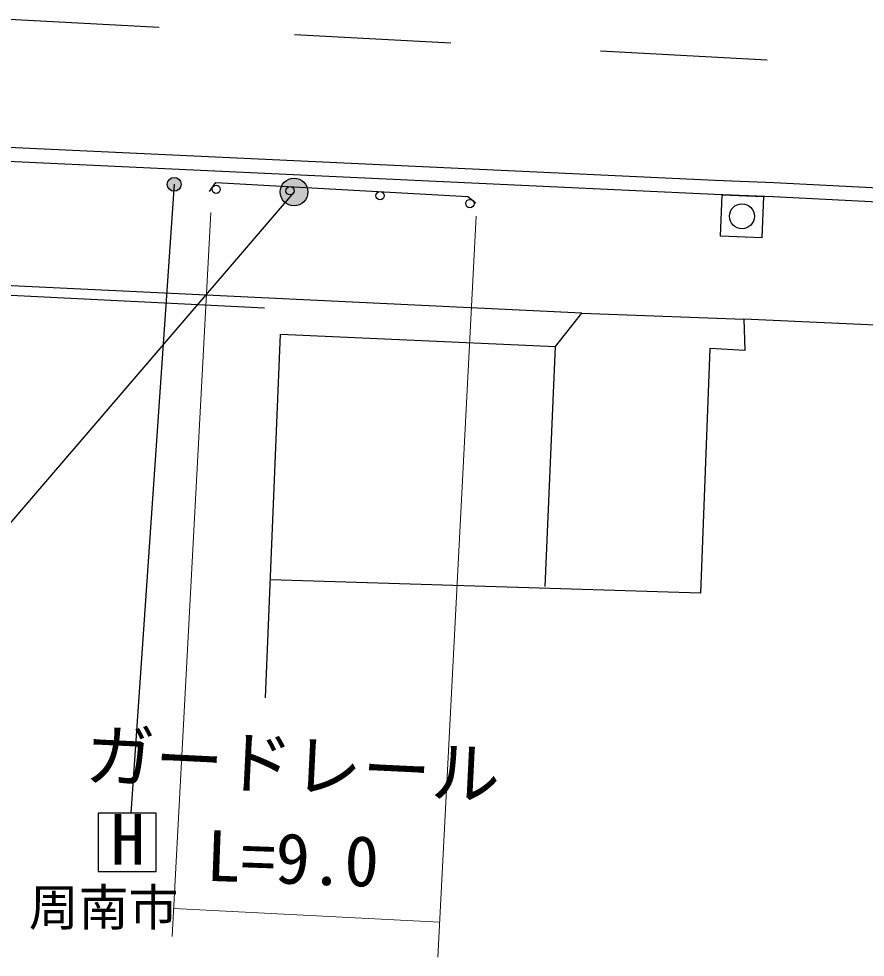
# Model space of a CAD drawing. Units: millimetres at full size, sheet at 1:1000; details may follow other scales. Extents: x 40000 to 680000, y 20000 to 380000.
# Drawn here: x 355215 to 385794, y 254829 to 288734 of the extents above; entities that cross this region are included whole.
import ezdxf
from ezdxf.enums import TextEntityAlignment as Align

# ---------------------------------------------------------------- set-up
doc = ezdxf.new("R2010")
doc.units = ezdxf.units.MM
doc.header["$LTSCALE"] = 1000
for name, color, linetype, lineweight in [('M-BGD', 7, 'Continuous', 25), ('M-BGD-EXST', 7, 'Continuous', 25), ('M-STR-HTXT', 7, 'Continuous', 13), ('M-STR-STRC', 7, 'Continuous', 25)]:
    doc.layers.add(name, color=color, linetype=linetype, lineweight=lineweight)
doc.styles.add('ＭＳ ゴシック', font='')
doc.styles.get('ＭＳ ゴシック').set_extended_font_data('MS Gothic')

msp = doc.modelspace()

# ---------------------------------------------------------------- hatches: boundary and pattern name
at = {"layer": 'M-BGD-EXST'}
msp.add_hatch(color=256, dxfattribs=at).paths.add_polyline_path([(361081, 282753, 1), (360581, 282753, 1)])
at = {"layer": 'M-STR-STRC'}
msp.add_hatch(color=256, dxfattribs=at).paths.add_polyline_path([(365661, 282477, 1), (364661, 282477, 1)])

# ---------------------------------------------------------------- linework, layer by layer
at = {"layer": 'M-BGD'}
for p, q in [((375555, 278098), (344515, 279582)), ((353907, 278802), (364095, 278287)), ((374229, 268218), (374609, 276898))]:
    msp.add_line(p, q, dxfattribs=at)
for points in [[(387449, 282551), (382491, 282801), (380372, 282888), (349413, 284332), (346616, 284434), (343225, 284606), (340849, 284778), (335005, 285032), (332776, 285170), (323990, 285657), (321709, 285738), (319823, 285828), (317509, 286000), (315792, 286044), (313583, 286187), (302678, 286730), (300645, 286826), (297245, 286876), (295831, 286144), (294891, 284744), (294451, 283615), (294212, 281266), (293939, 274700), (293538, 267740)], [(387426, 282052), (382468, 282302), (380350, 282389), (349392, 283832), (346594, 283935), (343195, 284107), (340820, 284279), (334979, 284533), (332746, 284671), (323967, 285157), (321688, 285238), (319793, 285329), (317484, 285500), (315769, 285545), (313554, 285688), (302654, 286231), (300630, 286326), (297363, 286374), (296175, 285759), (295337, 284511), (294941, 283497), (294711, 281230), (294438, 274676), (294037, 267712)], [(362102, 282490), (362332, 282815), (371442, 282317), (371729, 282088)], [(364128, 264201), (364674, 277334), (374609, 276898), (375555, 278098), (381414, 277880), (381450, 276752), (380176, 276825), (379849, 267985), (364305, 268458)], [(391409, 262869), (391409, 264362), (390725, 264487), (391440, 277425), (381414, 277880)]]:
    msp.add_lwpolyline(points, dxfattribs=at)
msp.add_lwpolyline([(382059, 280818), (380560, 280879), (380621, 282378), (382120, 282316)], close=True, dxfattribs=at)
for centre, radius in [((362346, 282573), 150), ((365018, 282521), 150), ((368270, 282342), 150), ((371513, 282058), 150), ((381340, 281598), 450)]:
    msp.add_circle(centre, radius, dxfattribs=at)
at = {"layer": 'M-BGD-EXST'}
for p, q in [((360831, 282753), (359260, 260031)), ((360182, 260031), (358082, 260031)), ((358082, 260031), (358082, 257931)), ((360182, 257931), (360182, 260031)), ((358082, 257931), (360182, 257931))]:
    msp.add_line(p, q, dxfattribs=at)
msp.add_circle((360831, 282753), 250, dxfattribs=at)
at = {"layer": 'M-STR-HTXT'}
for p, q in [((360761, 255582), (362155, 281738)), ((371734, 281599), (370353, 254829)), ((360815, 256593), (370419, 256098))]:
    msp.add_line(p, q, dxfattribs=at)
at = {"layer": 'M-STR-STRC'}
for p, q in [((354633, 288734), (360291, 288430)), ((365174, 288167), (370829, 287864)), ((376235, 287573), (382248, 287250)), ((365161, 282477), (344532, 258423))]:
    msp.add_line(p, q, dxfattribs=at)
msp.add_circle((365161, 282477), 500, dxfattribs=at)

# ---------------------------------------------------------------- texts
at = {"layer": 'M-BGD-EXST', "style": 'ＭＳ ゴシック'}
for s, height, p in [('H', 1833, (358535, 257623)), ('周南市', 1320, (355576, 255574))]:
    msp.add_text(s, height=height, dxfattribs=at).set_placement(p, align=Align.BOTTOM_LEFT)
at = {"layer": 'M-STR-HTXT', "style": 'ＭＳ ゴシック'}
for s, rotation, p in [('ガードレール', 357.198, (357556, 260693)), ('L=9.0', 357.93, (361945, 257043))]:
    msp.add_text(s, height=1833, rotation=rotation, dxfattribs=at).set_placement(p, align=Align.BOTTOM_LEFT)

doc.saveas('drawing.dxf')
